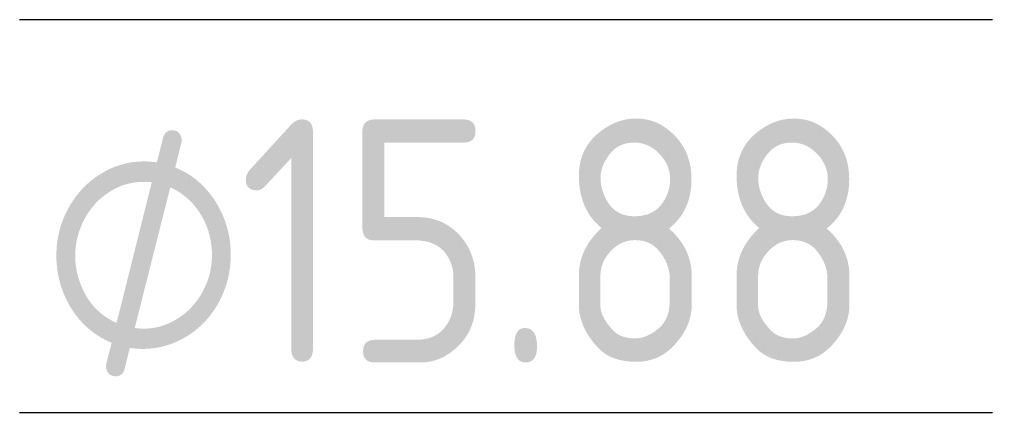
# Model space of a CAD drawing. Header units: millimetres. Extents: x -88595 to 880822, y -1054509 to -148035.
# Drawn here: x 381640 to 382640, y -316256 to -315852 of the extents above; entities that cross this region are included whole.
import ezdxf

# ---------------------------------------------------------------- set-up
doc = ezdxf.new("R2010")
doc.units = ezdxf.units.MM
doc.layers.add('Марки', color=7, linetype='Continuous', lineweight=20)
doc.styles.add('$10$GOST Common', font='GOST_Common.ttf', dxfattribs={"width": 0.9, "height": 250})
doc.styles.add('$6$GOST Common_1', font='GOST_Common.ttf', dxfattribs={"width": 0.9, "height": 250})

# ---------------------------------------------------------------- blocks, each defined once
blk = doc.blocks.new('$0$ADSK_M_Трубы - Диаметр_10-3265709-В_ОВ3_3')
at = {"layer": 'Марки'}
blk.add_line((-19808.8, 11394.8), (-18808.8, 11394.8), dxfattribs=at)

msp = doc.modelspace()

# ---------------------------------------------------------------- block references
at = {"layer": 'Марки'}
for p in [(401448.3, -327246.8), (401448.3, -327651.1)]:
    msp.add_blockref('$0$ADSK_M_Трубы - Диаметр_10-3265709-В_ОВ3_3', p, dxfattribs=at)

# ---------------------------------------------------------------- texts
at = {"layer": 'Марки', "lineweight": 9, "char_height": 250, "attachment_point": 1}
for s, insert, width, style in [('15.88', (381864.5, -315954.8), 800.886, '$10$GOST Common'), ('\\fGOST Common|b0|i0|c254|p34|;\\W.9;⌀', (381662.1, -315954.8), 245.316, '$6$GOST Common_1')]:
    msp.add_mtext(s, dxfattribs=dict(at, insert=insert, width=width, style=style))

doc.saveas('drawing.dxf')
